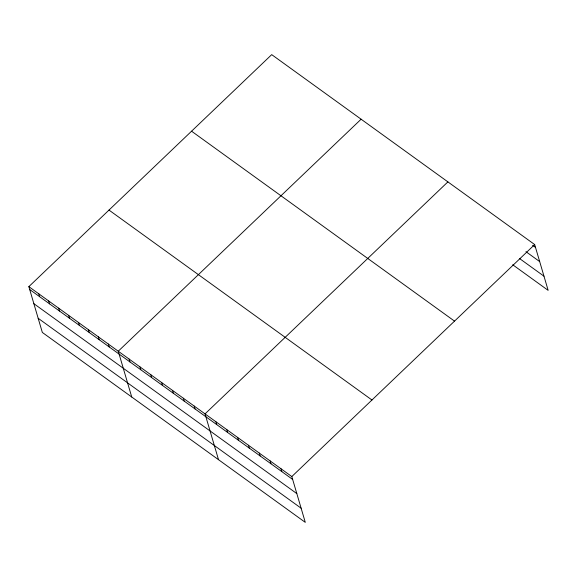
<?xml version="1.0" encoding="UTF-8"?>
<svg xmlns="http://www.w3.org/2000/svg" width="577" height="577" viewBox="0 0 577 577"><rect width="100%" height="100%" fill="white"/><g stroke="black" fill="none" stroke-linecap="round" stroke-linejoin="round"><path stroke-width="0.87" d="M28.85 286.639L291.811 476.566L305.291 522.365L42.33 332.439L28.85 286.639L271.709 54.635L534.67 244.561L548.15 290.361L512.715 264.764M361.115 119.208L118.256 351.213L131.736 397.012M447.896 181.885L205.037 413.889L218.517 459.689M291.811 476.566L534.67 244.561M532.621 245.34L535.514 247.425M525.943 251.673L539.683 261.597M519.394 258.431L543.981 276.188M191.564 131.195L454.525 321.122M108.995 210.078L371.956 400.005M29.694 289.51L292.654 479.437M33.863 303.675L296.823 493.602M38.161 318.273L301.122 508.2M280.963 468.733L281.807 471.597M270.123 460.9L270.959 463.764M259.275 453.068L260.119 455.931M248.427 445.228L249.271 448.098M237.58 437.395L238.424 440.258M226.732 429.562L227.576 432.425M215.885 421.729L216.728 424.593M194.189 406.057L195.033 408.927M183.342 398.224L184.186 401.087M172.494 390.391L173.338 393.254M161.647 382.551L162.49 385.422M150.799 374.718L151.643 377.589M139.951 366.885L140.795 369.749M129.104 359.053L129.948 361.916M108.325 344.043L109.168 346.907M98.386 336.867L99.23 339.73M88.454 329.691L89.298 332.554M78.522 322.514L79.366 325.385M68.584 315.338L69.428 318.208M58.652 308.168L59.496 311.032M48.72 300.992L49.564 303.855M38.782 293.816L39.625 296.679"/></g></svg>
